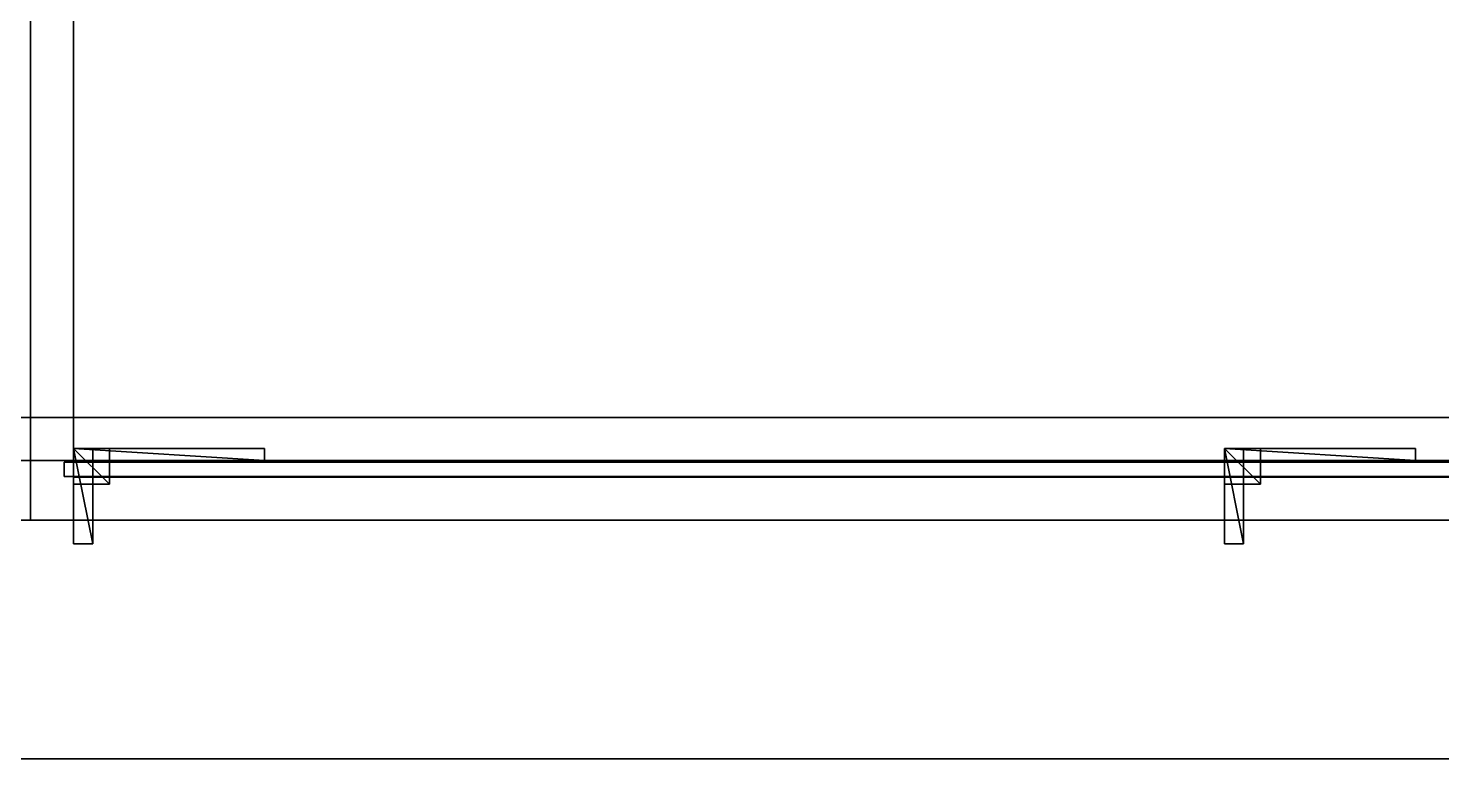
# Model space of a CAD drawing. Extents: x 0 to 10401, y -4898 to 0.
# Drawn here: x 6051 to 6643, y -4898 to -4592 of the extents above; entities that cross this region are included whole.
import ezdxf

# ---------------------------------------------------------------- set-up
doc = ezdxf.new("R2010")
doc.units = 0
for name, color, linetype in [('LAYER0', 7, 'CONTINUOUS'), ('LAYER17', 2, 'CONTINUOUS'), ('LAYER18', 7, 'CONTINUOUS'), ('LAYER19', 253, 'CONTINUOUS'), ('LAYER20', 253, 'CONTINUOUS'), ('LAYER21', 253, 'CONTINUOUS'), ('LAYER22', 253, 'CONTINUOUS'), ('LAYER23', 253, 'CONTINUOUS'), ('LAYER24', 253, 'CONTINUOUS'), ('LAYER25', 2, 'CONTINUOUS'), ('LAYER26', 7, 'CONTINUOUS'), ('LAYER27', 253, 'CONTINUOUS'), ('LAYER28', 253, 'CONTINUOUS'), ('LAYER29', 253, 'CONTINUOUS'), ('LAYER30', 253, 'CONTINUOUS'), ('LAYER31', 253, 'CONTINUOUS'), ('LAYER32', 253, 'CONTINUOUS'), ('LAYER33', 7, 'CONTINUOUS'), ('LAYER42', 7, 'CONTINUOUS'), ('LAYER43', 7, 'CONTINUOUS'), ('LAYER44', 7, 'CONTINUOUS'), ('LAYER6', 7, 'CONTINUOUS'), ('LAYER8', 7, 'CONTINUOUS'), ('LAYER82', 9, 'CONTINUOUS'), ('LAYER83', 45, 'CONTINUOUS'), ('LAYER84', 45, 'CONTINUOUS')]:
    doc.layers.add(name, color=color, linetype=linetype)

msp = doc.modelspace()

# ---------------------------------------------------------------- linework, layer by layer
at = {"layer": 'LAYER0', "invisible_edges": 1}
for points in [[(10401, 0, 67), (0, -4898, 67), (0, 0, 67), (10401, 0, 67)], [(10401, -4898, 72), (0, 0, 72), (0, -4898, 72), (10401, -4898, 72)], [(0, 0, 72), (10401, -4898, 72), (10401, 0, 72), (0, 0, 72)], [(0, -4898, 67), (10401, 0, 67), (10401, -4898, 67), (0, -4898, 67)], [(10401, -4898, 72), (0, -4898, 67), (10401, -4898, 67), (10401, -4898, 72)], [(0, -4898, 67), (10401, -4898, 72), (0, -4898, 72), (0, -4898, 67)]]:
    msp.add_3dface(points, dxfattribs=at)
at = {"layer": 'LAYER17'}
for points in [[(6070, -4768, 542.5), (6150, -4773, 542.5), (6150, -4768, 542.5), (6070, -4768, 542.5)], [(6070, -4773, 542.5), (6150, -4773, 542.5), (6070, -4768, 542.5), (6070, -4773, 542.5)], [(6070, -4768, 519.5), (6070, -4773, 542.5), (6070, -4768, 542.5), (6070, -4768, 519.5)], [(6070, -4773, 519.5), (6070, -4773, 542.5), (6070, -4768, 519.5), (6070, -4773, 519.5)], [(6150, -4768, 519.5), (6070, -4768, 542.5), (6150, -4768, 542.5), (6150, -4768, 519.5)], [(6070, -4768, 519.5), (6070, -4768, 542.5), (6150, -4768, 519.5), (6070, -4768, 519.5)], [(6150, -4773, 519.5), (6070, -4768, 519.5), (6150, -4768, 519.5), (6150, -4773, 519.5)], [(6070, -4773, 519.5), (6070, -4768, 519.5), (6150, -4773, 519.5), (6070, -4773, 519.5)], [(6150, -4768, 542.5), (6150, -4773, 519.5), (6150, -4768, 519.5), (6150, -4768, 542.5)], [(6150, -4773, 542.5), (6150, -4773, 519.5), (6150, -4768, 542.5), (6150, -4773, 542.5)], [(6150, -4773, 542.5), (6070, -4773, 519.5), (6150, -4773, 519.5), (6150, -4773, 542.5)], [(6070, -4773, 542.5), (6070, -4773, 519.5), (6150, -4773, 542.5), (6070, -4773, 542.5)]]:
    msp.add_3dface(points, dxfattribs=at)
at = {"layer": 'LAYER18', "invisible_edges": 1}
for points in [[(6070, -4768, 542.5), (6150, -4768, 519.5), (6070, -4768, 519.5), (6070, -4768, 542.5)], [(6150, -4768, 519.5), (6070, -4768, 542.5), (6150, -4768, 542.5), (6150, -4768, 519.5)], [(6070, -4768, 542.5), (6150, -4773, 542.5), (6150, -4768, 542.5), (6070, -4768, 542.5)], [(6150, -4773, 542.5), (6070, -4768, 542.5), (6070, -4773, 542.5), (6150, -4773, 542.5)], [(6070, -4773, 519.5), (6150, -4768, 519.5), (6150, -4773, 519.5), (6070, -4773, 519.5)], [(6150, -4768, 519.5), (6070, -4773, 519.5), (6070, -4768, 519.5), (6150, -4768, 519.5)], [(6070, -4773, 519.5), (6070, -4768, 542.5), (6070, -4768, 519.5), (6070, -4773, 519.5)], [(6070, -4768, 542.5), (6070, -4773, 519.5), (6070, -4773, 542.5), (6070, -4768, 542.5)], [(6150, -4773, 542.5), (6150, -4768, 519.5), (6150, -4768, 542.5), (6150, -4773, 542.5)], [(6150, -4768, 519.5), (6150, -4773, 542.5), (6150, -4773, 519.5), (6150, -4768, 519.5)], [(6150, -4773, 542.5), (6070, -4773, 519.5), (6150, -4773, 519.5), (6150, -4773, 542.5)], [(6070, -4773, 519.5), (6150, -4773, 542.5), (6070, -4773, 542.5), (6070, -4773, 519.5)]]:
    msp.add_3dface(points, dxfattribs=at)
at = {"layer": 'LAYER19'}
for points in [[(6070, -4768, 542.5), (6085, -4783, 542.5), (6085, -4768, 542.5), (6070, -4768, 542.5)], [(6070, -4783, 542.5), (6085, -4783, 542.5), (6070, -4768, 542.5), (6070, -4783, 542.5)], [(6070, -4768, 527.5), (6070, -4783, 542.5), (6070, -4768, 542.5), (6070, -4768, 527.5)], [(6070, -4783, 527.5), (6070, -4783, 542.5), (6070, -4768, 527.5), (6070, -4783, 527.5)], [(6085, -4768, 527.5), (6070, -4768, 542.5), (6085, -4768, 542.5), (6085, -4768, 527.5)], [(6070, -4768, 527.5), (6070, -4768, 542.5), (6085, -4768, 527.5), (6070, -4768, 527.5)], [(6085, -4783, 527.5), (6070, -4768, 527.5), (6085, -4768, 527.5), (6085, -4783, 527.5)], [(6070, -4783, 527.5), (6070, -4768, 527.5), (6085, -4783, 527.5), (6070, -4783, 527.5)], [(6085, -4768, 542.5), (6085, -4783, 527.5), (6085, -4768, 527.5), (6085, -4768, 542.5)], [(6085, -4783, 542.5), (6085, -4783, 527.5), (6085, -4768, 542.5), (6085, -4783, 542.5)], [(6085, -4783, 542.5), (6070, -4783, 527.5), (6085, -4783, 527.5), (6085, -4783, 542.5)], [(6070, -4783, 542.5), (6070, -4783, 527.5), (6085, -4783, 542.5), (6070, -4783, 542.5)]]:
    msp.add_3dface(points, dxfattribs=at)
at = {"layer": 'LAYER20'}
for points in [[(6070, -4768, 542.5), (6085, -4783, 542.5), (6085, -4768, 542.5), (6070, -4768, 542.5)], [(6070, -4783, 542.5), (6085, -4783, 542.5), (6070, -4768, 542.5), (6070, -4783, 542.5)], [(6070, -4768, 527.5), (6070, -4783, 542.5), (6070, -4768, 542.5), (6070, -4768, 527.5)], [(6070, -4783, 527.5), (6070, -4783, 542.5), (6070, -4768, 527.5), (6070, -4783, 527.5)], [(6085, -4768, 527.5), (6070, -4768, 542.5), (6085, -4768, 542.5), (6085, -4768, 527.5)], [(6070, -4768, 527.5), (6070, -4768, 542.5), (6085, -4768, 527.5), (6070, -4768, 527.5)], [(6085, -4783, 527.5), (6070, -4768, 527.5), (6085, -4768, 527.5), (6085, -4783, 527.5)], [(6070, -4783, 527.5), (6070, -4768, 527.5), (6085, -4783, 527.5), (6070, -4783, 527.5)], [(6085, -4768, 542.5), (6085, -4783, 527.5), (6085, -4768, 527.5), (6085, -4768, 542.5)], [(6085, -4783, 542.5), (6085, -4783, 527.5), (6085, -4768, 542.5), (6085, -4783, 542.5)], [(6085, -4783, 542.5), (6070, -4783, 527.5), (6085, -4783, 527.5), (6085, -4783, 542.5)], [(6070, -4783, 542.5), (6070, -4783, 527.5), (6085, -4783, 542.5), (6070, -4783, 542.5)]]:
    msp.add_3dface(points, dxfattribs=at)
at = {"layer": 'LAYER21'}
for points in [[(6070, -4768, 542.5), (6085, -4783, 542.5), (6085, -4768, 542.5), (6070, -4768, 542.5)], [(6070, -4783, 542.5), (6085, -4783, 542.5), (6070, -4768, 542.5), (6070, -4783, 542.5)], [(6070, -4768, 527.5), (6070, -4783, 542.5), (6070, -4768, 542.5), (6070, -4768, 527.5)], [(6070, -4783, 527.5), (6070, -4783, 542.5), (6070, -4768, 527.5), (6070, -4783, 527.5)], [(6085, -4768, 527.5), (6070, -4768, 542.5), (6085, -4768, 542.5), (6085, -4768, 527.5)], [(6070, -4768, 527.5), (6070, -4768, 542.5), (6085, -4768, 527.5), (6070, -4768, 527.5)], [(6085, -4783, 527.5), (6070, -4768, 527.5), (6085, -4768, 527.5), (6085, -4783, 527.5)], [(6070, -4783, 527.5), (6070, -4768, 527.5), (6085, -4783, 527.5), (6070, -4783, 527.5)], [(6085, -4768, 542.5), (6085, -4783, 527.5), (6085, -4768, 527.5), (6085, -4768, 542.5)], [(6085, -4783, 542.5), (6085, -4783, 527.5), (6085, -4768, 542.5), (6085, -4783, 542.5)], [(6085, -4783, 542.5), (6070, -4783, 527.5), (6085, -4783, 527.5), (6085, -4783, 542.5)], [(6070, -4783, 542.5), (6070, -4783, 527.5), (6085, -4783, 542.5), (6070, -4783, 542.5)]]:
    msp.add_3dface(points, dxfattribs=at)
at = {"layer": 'LAYER22'}
for points in [[(6070, -4768, 542.5), (6085, -4783, 542.5), (6085, -4768, 542.5), (6070, -4768, 542.5)], [(6070, -4783, 542.5), (6085, -4783, 542.5), (6070, -4768, 542.5), (6070, -4783, 542.5)], [(6070, -4768, 527.5), (6070, -4783, 542.5), (6070, -4768, 542.5), (6070, -4768, 527.5)], [(6070, -4783, 527.5), (6070, -4783, 542.5), (6070, -4768, 527.5), (6070, -4783, 527.5)], [(6085, -4768, 527.5), (6070, -4768, 542.5), (6085, -4768, 542.5), (6085, -4768, 527.5)], [(6070, -4768, 527.5), (6070, -4768, 542.5), (6085, -4768, 527.5), (6070, -4768, 527.5)], [(6085, -4783, 527.5), (6070, -4768, 527.5), (6085, -4768, 527.5), (6085, -4783, 527.5)], [(6070, -4783, 527.5), (6070, -4768, 527.5), (6085, -4783, 527.5), (6070, -4783, 527.5)], [(6085, -4768, 542.5), (6085, -4783, 527.5), (6085, -4768, 527.5), (6085, -4768, 542.5)], [(6085, -4783, 542.5), (6085, -4783, 527.5), (6085, -4768, 542.5), (6085, -4783, 542.5)], [(6085, -4783, 542.5), (6070, -4783, 527.5), (6085, -4783, 527.5), (6085, -4783, 542.5)], [(6070, -4783, 542.5), (6070, -4783, 527.5), (6085, -4783, 542.5), (6070, -4783, 542.5)]]:
    msp.add_3dface(points, dxfattribs=at)
at = {"layer": 'LAYER23'}
for points in [[(6070, -4768, 542.5), (6078, -4808, 542.5), (6078, -4768, 542.5), (6070, -4768, 542.5)], [(6070, -4808, 542.5), (6078, -4808, 542.5), (6070, -4768, 542.5), (6070, -4808, 542.5)], [(6070, -4768, 534.5), (6070, -4808, 542.5), (6070, -4768, 542.5), (6070, -4768, 534.5)], [(6070, -4808, 534.5), (6070, -4808, 542.5), (6070, -4768, 534.5), (6070, -4808, 534.5)], [(6078, -4768, 534.5), (6070, -4768, 542.5), (6078, -4768, 542.5), (6078, -4768, 534.5)], [(6070, -4768, 534.5), (6070, -4768, 542.5), (6078, -4768, 534.5), (6070, -4768, 534.5)], [(6078, -4808, 534.5), (6070, -4768, 534.5), (6078, -4768, 534.5), (6078, -4808, 534.5)], [(6070, -4808, 534.5), (6070, -4768, 534.5), (6078, -4808, 534.5), (6070, -4808, 534.5)], [(6078, -4768, 542.5), (6078, -4808, 534.5), (6078, -4768, 534.5), (6078, -4768, 542.5)], [(6078, -4808, 542.5), (6078, -4808, 534.5), (6078, -4768, 542.5), (6078, -4808, 542.5)], [(6078, -4808, 542.5), (6070, -4808, 534.5), (6078, -4808, 534.5), (6078, -4808, 542.5)], [(6070, -4808, 542.5), (6070, -4808, 534.5), (6078, -4808, 542.5), (6070, -4808, 542.5)]]:
    msp.add_3dface(points, dxfattribs=at)
at = {"layer": 'LAYER24'}
for points in [[(6070, -4768, 542.5), (6150, -4773, 542.5), (6150, -4768, 542.5), (6070, -4768, 542.5)], [(6070, -4773, 542.5), (6150, -4773, 542.5), (6070, -4768, 542.5), (6070, -4773, 542.5)], [(6070, -4768, 526.5), (6070, -4773, 542.5), (6070, -4768, 542.5), (6070, -4768, 526.5)], [(6070, -4773, 526.5), (6070, -4773, 542.5), (6070, -4768, 526.5), (6070, -4773, 526.5)], [(6150, -4768, 526.5), (6070, -4768, 542.5), (6150, -4768, 542.5), (6150, -4768, 526.5)], [(6070, -4768, 526.5), (6070, -4768, 542.5), (6150, -4768, 526.5), (6070, -4768, 526.5)], [(6150, -4773, 526.5), (6070, -4768, 526.5), (6150, -4768, 526.5), (6150, -4773, 526.5)], [(6070, -4773, 526.5), (6070, -4768, 526.5), (6150, -4773, 526.5), (6070, -4773, 526.5)], [(6150, -4768, 542.5), (6150, -4773, 526.5), (6150, -4768, 526.5), (6150, -4768, 542.5)], [(6150, -4773, 542.5), (6150, -4773, 526.5), (6150, -4768, 542.5), (6150, -4773, 542.5)], [(6150, -4773, 542.5), (6070, -4773, 526.5), (6150, -4773, 526.5), (6150, -4773, 542.5)], [(6070, -4773, 542.5), (6070, -4773, 526.5), (6150, -4773, 542.5), (6070, -4773, 542.5)]]:
    msp.add_3dface(points, dxfattribs=at)
at = {"layer": 'LAYER25'}
for points in [[(6552, -4768, 542.5), (6632, -4773, 542.5), (6632, -4768, 542.5), (6552, -4768, 542.5)], [(6552, -4773, 542.5), (6632, -4773, 542.5), (6552, -4768, 542.5), (6552, -4773, 542.5)], [(6552, -4768, 519.5), (6552, -4773, 542.5), (6552, -4768, 542.5), (6552, -4768, 519.5)], [(6552, -4773, 519.5), (6552, -4773, 542.5), (6552, -4768, 519.5), (6552, -4773, 519.5)], [(6632, -4768, 519.5), (6552, -4768, 542.5), (6632, -4768, 542.5), (6632, -4768, 519.5)], [(6552, -4768, 519.5), (6552, -4768, 542.5), (6632, -4768, 519.5), (6552, -4768, 519.5)], [(6632, -4773, 519.5), (6552, -4768, 519.5), (6632, -4768, 519.5), (6632, -4773, 519.5)], [(6552, -4773, 519.5), (6552, -4768, 519.5), (6632, -4773, 519.5), (6552, -4773, 519.5)], [(6632, -4768, 542.5), (6632, -4773, 519.5), (6632, -4768, 519.5), (6632, -4768, 542.5)], [(6632, -4773, 542.5), (6632, -4773, 519.5), (6632, -4768, 542.5), (6632, -4773, 542.5)], [(6632, -4773, 542.5), (6552, -4773, 519.5), (6632, -4773, 519.5), (6632, -4773, 542.5)], [(6552, -4773, 542.5), (6552, -4773, 519.5), (6632, -4773, 542.5), (6552, -4773, 542.5)]]:
    msp.add_3dface(points, dxfattribs=at)
at = {"layer": 'LAYER26', "invisible_edges": 1}
for points in [[(6552, -4768, 542.5), (6632, -4768, 519.5), (6552, -4768, 519.5), (6552, -4768, 542.5)], [(6632, -4768, 519.5), (6552, -4768, 542.5), (6632, -4768, 542.5), (6632, -4768, 519.5)], [(6552, -4768, 542.5), (6632, -4773, 542.5), (6632, -4768, 542.5), (6552, -4768, 542.5)], [(6632, -4773, 542.5), (6552, -4768, 542.5), (6552, -4773, 542.5), (6632, -4773, 542.5)], [(6552, -4773, 519.5), (6632, -4768, 519.5), (6632, -4773, 519.5), (6552, -4773, 519.5)], [(6632, -4768, 519.5), (6552, -4773, 519.5), (6552, -4768, 519.5), (6632, -4768, 519.5)], [(6552, -4773, 519.5), (6552, -4768, 542.5), (6552, -4768, 519.5), (6552, -4773, 519.5)], [(6552, -4768, 542.5), (6552, -4773, 519.5), (6552, -4773, 542.5), (6552, -4768, 542.5)], [(6632, -4773, 542.5), (6632, -4768, 519.5), (6632, -4768, 542.5), (6632, -4773, 542.5)], [(6632, -4768, 519.5), (6632, -4773, 542.5), (6632, -4773, 519.5), (6632, -4768, 519.5)], [(6632, -4773, 542.5), (6552, -4773, 519.5), (6632, -4773, 519.5), (6632, -4773, 542.5)], [(6552, -4773, 519.5), (6632, -4773, 542.5), (6552, -4773, 542.5), (6552, -4773, 519.5)]]:
    msp.add_3dface(points, dxfattribs=at)
at = {"layer": 'LAYER27'}
for points in [[(6552, -4768, 542.5), (6567, -4783, 542.5), (6567, -4768, 542.5), (6552, -4768, 542.5)], [(6552, -4783, 542.5), (6567, -4783, 542.5), (6552, -4768, 542.5), (6552, -4783, 542.5)], [(6552, -4768, 527.5), (6552, -4783, 542.5), (6552, -4768, 542.5), (6552, -4768, 527.5)], [(6552, -4783, 527.5), (6552, -4783, 542.5), (6552, -4768, 527.5), (6552, -4783, 527.5)], [(6567, -4768, 527.5), (6552, -4768, 542.5), (6567, -4768, 542.5), (6567, -4768, 527.5)], [(6552, -4768, 527.5), (6552, -4768, 542.5), (6567, -4768, 527.5), (6552, -4768, 527.5)], [(6567, -4783, 527.5), (6552, -4768, 527.5), (6567, -4768, 527.5), (6567, -4783, 527.5)], [(6552, -4783, 527.5), (6552, -4768, 527.5), (6567, -4783, 527.5), (6552, -4783, 527.5)], [(6567, -4768, 542.5), (6567, -4783, 527.5), (6567, -4768, 527.5), (6567, -4768, 542.5)], [(6567, -4783, 542.5), (6567, -4783, 527.5), (6567, -4768, 542.5), (6567, -4783, 542.5)], [(6567, -4783, 542.5), (6552, -4783, 527.5), (6567, -4783, 527.5), (6567, -4783, 542.5)], [(6552, -4783, 542.5), (6552, -4783, 527.5), (6567, -4783, 542.5), (6552, -4783, 542.5)]]:
    msp.add_3dface(points, dxfattribs=at)
at = {"layer": 'LAYER28'}
for points in [[(6552, -4768, 542.5), (6567, -4783, 542.5), (6567, -4768, 542.5), (6552, -4768, 542.5)], [(6552, -4783, 542.5), (6567, -4783, 542.5), (6552, -4768, 542.5), (6552, -4783, 542.5)], [(6552, -4768, 527.5), (6552, -4783, 542.5), (6552, -4768, 542.5), (6552, -4768, 527.5)], [(6552, -4783, 527.5), (6552, -4783, 542.5), (6552, -4768, 527.5), (6552, -4783, 527.5)], [(6567, -4768, 527.5), (6552, -4768, 542.5), (6567, -4768, 542.5), (6567, -4768, 527.5)], [(6552, -4768, 527.5), (6552, -4768, 542.5), (6567, -4768, 527.5), (6552, -4768, 527.5)], [(6567, -4783, 527.5), (6552, -4768, 527.5), (6567, -4768, 527.5), (6567, -4783, 527.5)], [(6552, -4783, 527.5), (6552, -4768, 527.5), (6567, -4783, 527.5), (6552, -4783, 527.5)], [(6567, -4768, 542.5), (6567, -4783, 527.5), (6567, -4768, 527.5), (6567, -4768, 542.5)], [(6567, -4783, 542.5), (6567, -4783, 527.5), (6567, -4768, 542.5), (6567, -4783, 542.5)], [(6567, -4783, 542.5), (6552, -4783, 527.5), (6567, -4783, 527.5), (6567, -4783, 542.5)], [(6552, -4783, 542.5), (6552, -4783, 527.5), (6567, -4783, 542.5), (6552, -4783, 542.5)]]:
    msp.add_3dface(points, dxfattribs=at)
at = {"layer": 'LAYER29'}
for points in [[(6552, -4768, 542.5), (6567, -4783, 542.5), (6567, -4768, 542.5), (6552, -4768, 542.5)], [(6552, -4783, 542.5), (6567, -4783, 542.5), (6552, -4768, 542.5), (6552, -4783, 542.5)], [(6552, -4768, 527.5), (6552, -4783, 542.5), (6552, -4768, 542.5), (6552, -4768, 527.5)], [(6552, -4783, 527.5), (6552, -4783, 542.5), (6552, -4768, 527.5), (6552, -4783, 527.5)], [(6567, -4768, 527.5), (6552, -4768, 542.5), (6567, -4768, 542.5), (6567, -4768, 527.5)], [(6552, -4768, 527.5), (6552, -4768, 542.5), (6567, -4768, 527.5), (6552, -4768, 527.5)], [(6567, -4783, 527.5), (6552, -4768, 527.5), (6567, -4768, 527.5), (6567, -4783, 527.5)], [(6552, -4783, 527.5), (6552, -4768, 527.5), (6567, -4783, 527.5), (6552, -4783, 527.5)], [(6567, -4768, 542.5), (6567, -4783, 527.5), (6567, -4768, 527.5), (6567, -4768, 542.5)], [(6567, -4783, 542.5), (6567, -4783, 527.5), (6567, -4768, 542.5), (6567, -4783, 542.5)], [(6567, -4783, 542.5), (6552, -4783, 527.5), (6567, -4783, 527.5), (6567, -4783, 542.5)], [(6552, -4783, 542.5), (6552, -4783, 527.5), (6567, -4783, 542.5), (6552, -4783, 542.5)]]:
    msp.add_3dface(points, dxfattribs=at)
at = {"layer": 'LAYER30'}
for points in [[(6552, -4768, 542.5), (6567, -4783, 542.5), (6567, -4768, 542.5), (6552, -4768, 542.5)], [(6552, -4783, 542.5), (6567, -4783, 542.5), (6552, -4768, 542.5), (6552, -4783, 542.5)], [(6552, -4768, 527.5), (6552, -4783, 542.5), (6552, -4768, 542.5), (6552, -4768, 527.5)], [(6552, -4783, 527.5), (6552, -4783, 542.5), (6552, -4768, 527.5), (6552, -4783, 527.5)], [(6567, -4768, 527.5), (6552, -4768, 542.5), (6567, -4768, 542.5), (6567, -4768, 527.5)], [(6552, -4768, 527.5), (6552, -4768, 542.5), (6567, -4768, 527.5), (6552, -4768, 527.5)], [(6567, -4783, 527.5), (6552, -4768, 527.5), (6567, -4768, 527.5), (6567, -4783, 527.5)], [(6552, -4783, 527.5), (6552, -4768, 527.5), (6567, -4783, 527.5), (6552, -4783, 527.5)], [(6567, -4768, 542.5), (6567, -4783, 527.5), (6567, -4768, 527.5), (6567, -4768, 542.5)], [(6567, -4783, 542.5), (6567, -4783, 527.5), (6567, -4768, 542.5), (6567, -4783, 542.5)], [(6567, -4783, 542.5), (6552, -4783, 527.5), (6567, -4783, 527.5), (6567, -4783, 542.5)], [(6552, -4783, 542.5), (6552, -4783, 527.5), (6567, -4783, 542.5), (6552, -4783, 542.5)]]:
    msp.add_3dface(points, dxfattribs=at)
at = {"layer": 'LAYER31'}
for points in [[(6552, -4768, 542.5), (6560, -4808, 542.5), (6560, -4768, 542.5), (6552, -4768, 542.5)], [(6552, -4808, 542.5), (6560, -4808, 542.5), (6552, -4768, 542.5), (6552, -4808, 542.5)], [(6552, -4768, 534.5), (6552, -4808, 542.5), (6552, -4768, 542.5), (6552, -4768, 534.5)], [(6552, -4808, 534.5), (6552, -4808, 542.5), (6552, -4768, 534.5), (6552, -4808, 534.5)], [(6560, -4768, 534.5), (6552, -4768, 542.5), (6560, -4768, 542.5), (6560, -4768, 534.5)], [(6552, -4768, 534.5), (6552, -4768, 542.5), (6560, -4768, 534.5), (6552, -4768, 534.5)], [(6560, -4808, 534.5), (6552, -4768, 534.5), (6560, -4768, 534.5), (6560, -4808, 534.5)], [(6552, -4808, 534.5), (6552, -4768, 534.5), (6560, -4808, 534.5), (6552, -4808, 534.5)], [(6560, -4768, 542.5), (6560, -4808, 534.5), (6560, -4768, 534.5), (6560, -4768, 542.5)], [(6560, -4808, 542.5), (6560, -4808, 534.5), (6560, -4768, 542.5), (6560, -4808, 542.5)], [(6560, -4808, 542.5), (6552, -4808, 534.5), (6560, -4808, 534.5), (6560, -4808, 542.5)], [(6552, -4808, 542.5), (6552, -4808, 534.5), (6560, -4808, 542.5), (6552, -4808, 542.5)]]:
    msp.add_3dface(points, dxfattribs=at)
at = {"layer": 'LAYER32'}
for points in [[(6552, -4768, 542.5), (6632, -4773, 542.5), (6632, -4768, 542.5), (6552, -4768, 542.5)], [(6552, -4773, 542.5), (6632, -4773, 542.5), (6552, -4768, 542.5), (6552, -4773, 542.5)], [(6552, -4768, 526.5), (6552, -4773, 542.5), (6552, -4768, 542.5), (6552, -4768, 526.5)], [(6552, -4773, 526.5), (6552, -4773, 542.5), (6552, -4768, 526.5), (6552, -4773, 526.5)], [(6632, -4768, 526.5), (6552, -4768, 542.5), (6632, -4768, 542.5), (6632, -4768, 526.5)], [(6552, -4768, 526.5), (6552, -4768, 542.5), (6632, -4768, 526.5), (6552, -4768, 526.5)], [(6632, -4773, 526.5), (6552, -4768, 526.5), (6632, -4768, 526.5), (6632, -4773, 526.5)], [(6552, -4773, 526.5), (6552, -4768, 526.5), (6632, -4773, 526.5), (6552, -4773, 526.5)], [(6632, -4768, 542.5), (6632, -4773, 526.5), (6632, -4768, 526.5), (6632, -4768, 542.5)], [(6632, -4773, 542.5), (6632, -4773, 526.5), (6632, -4768, 542.5), (6632, -4773, 542.5)], [(6632, -4773, 542.5), (6552, -4773, 526.5), (6632, -4773, 526.5), (6632, -4773, 542.5)], [(6552, -4773, 542.5), (6552, -4773, 526.5), (6632, -4773, 542.5), (6552, -4773, 542.5)]]:
    msp.add_3dface(points, dxfattribs=at)
at = {"layer": 'LAYER33', "invisible_edges": 1}
for points in [[(6070, -4798, 273), (7034, -4448, 273), (7034, -4798, 273), (6070, -4798, 273)], [(7034, -4448, 273), (6070, -4798, 273), (6070, -4448, 273), (7034, -4448, 273)], [(6070, -4798, 273), (6070, -4448, 291), (6070, -4448, 273), (6070, -4798, 273)], [(6070, -4448, 291), (6070, -4798, 273), (6070, -4798, 291), (6070, -4448, 291)], [(6070, -4448, 291), (7034, -4798, 291), (7034, -4448, 291), (6070, -4448, 291)], [(7034, -4798, 291), (6070, -4448, 291), (6070, -4798, 291), (7034, -4798, 291)], [(7034, -4798, 291), (6070, -4798, 273), (7034, -4798, 273), (7034, -4798, 291)], [(6070, -4798, 273), (7034, -4798, 291), (6070, -4798, 291), (6070, -4798, 273)]]:
    msp.add_3dface(points, dxfattribs=at)
at = {"layer": 'LAYER42', "invisible_edges": 1}
for points in [[(6066, -4773.7, 287), (7038, -4773.7, 571.5), (7038, -4773.7, 287), (6066, -4773.7, 287)], [(7038, -4773.7, 571.5), (6066, -4773.7, 287), (6066, -4773.7, 571.5), (7038, -4773.7, 571.5)], [(6066, -4779.7, 571.5), (7038, -4773.7, 571.5), (6066, -4773.7, 571.5), (6066, -4779.7, 571.5)], [(7038, -4773.7, 571.5), (6066, -4779.7, 571.5), (7038, -4779.7, 571.5), (7038, -4773.7, 571.5)], [(6066, -4773.7, 287), (6066, -4779.7, 571.5), (6066, -4773.7, 571.5), (6066, -4773.7, 287)], [(6066, -4779.7, 571.5), (6066, -4773.7, 287), (6066, -4779.7, 287), (6066, -4779.7, 571.5)], [(7038, -4779.7, 287), (6066, -4773.7, 287), (7038, -4773.7, 287), (7038, -4779.7, 287)], [(6066, -4773.7, 287), (7038, -4779.7, 287), (6066, -4779.7, 287), (6066, -4773.7, 287)], [(6066, -4779.7, 571.5), (7038, -4779.7, 287), (7038, -4779.7, 571.5), (6066, -4779.7, 571.5)], [(7038, -4779.7, 287), (6066, -4779.7, 571.5), (6066, -4779.7, 287), (7038, -4779.7, 287)]]:
    msp.add_3dface(points, dxfattribs=at)
at = {"layer": 'LAYER43', "invisible_edges": 1}
for points in [[(6070, -4780, 452), (7034, -4798, 452), (6070, -4798, 452), (6070, -4780, 452)], [(7034, -4798, 452), (6070, -4780, 452), (7034, -4780, 452), (7034, -4798, 452)], [(6070, -4798, 572), (6070, -4780, 452), (6070, -4798, 452), (6070, -4798, 572)], [(6070, -4780, 452), (6070, -4798, 572), (6070, -4780, 572), (6070, -4780, 452)], [(7034, -4780, 572), (6070, -4798, 572), (7034, -4798, 572), (7034, -4780, 572)], [(6070, -4798, 572), (7034, -4780, 572), (6070, -4780, 572), (6070, -4798, 572)], [(6070, -4780, 452), (7034, -4780, 572), (7034, -4780, 452), (6070, -4780, 452)], [(7034, -4780, 572), (6070, -4780, 452), (6070, -4780, 572), (7034, -4780, 572)], [(6070, -4798, 572), (7034, -4798, 452), (7034, -4798, 572), (6070, -4798, 572)], [(7034, -4798, 452), (6070, -4798, 572), (6070, -4798, 452), (7034, -4798, 452)]]:
    msp.add_3dface(points, dxfattribs=at)
at = {"layer": 'LAYER44', "invisible_edges": 1}
for points in [[(6052, -4798, 272), (6034, -4448, 272), (6052, -4448, 272), (6052, -4798, 272)], [(6034, -4448, 272), (6052, -4798, 272), (6034, -4798, 272), (6034, -4448, 272)], [(6034, -4798, 572), (6052, -4448, 572), (6034, -4448, 572), (6034, -4798, 572)], [(6052, -4448, 572), (6034, -4798, 572), (6052, -4798, 572), (6052, -4448, 572)], [(6052, -4448, 572), (6052, -4798, 272), (6052, -4448, 272), (6052, -4448, 572)], [(6052, -4798, 272), (6052, -4448, 572), (6052, -4798, 572), (6052, -4798, 272)], [(6052, -4798, 272), (6034, -4798, 572), (6034, -4798, 272), (6052, -4798, 272)], [(6034, -4798, 572), (6052, -4798, 272), (6052, -4798, 572), (6034, -4798, 572)]]:
    msp.add_3dface(points, dxfattribs=at)
at = {"layer": 'LAYER6', "invisible_edges": 1}
for points in [[(100, -4798, 72), (10401, -4898, 72), (0, -4898, 72), (100, -4798, 72)], [(10401, -4898, 72), (100, -4798, 72), (10301, -4798, 72), (10401, -4898, 72)], [(100, -4798, 2659), (10301, -4798, 72), (100, -4798, 72), (100, -4798, 2659)], [(10301, -4798, 72), (100, -4798, 2659), (10301, -4798, 2659), (10301, -4798, 72)], [(10401, -4898, 2659), (0, -4898, 72), (10401, -4898, 72), (10401, -4898, 2659)], [(0, -4898, 72), (10401, -4898, 2659), (0, -4898, 2659), (0, -4898, 72)]]:
    msp.add_3dface(points, dxfattribs=at)
at = {"layer": 'LAYER8', "invisible_edges": 1}
for points in [[(6070, -4798, 272), (6052, -4448, 272), (6070, -4448, 272), (6070, -4798, 272)], [(6052, -4448, 272), (6070, -4798, 272), (6052, -4798, 272), (6052, -4448, 272)], [(6052, -4798, 572), (6070, -4448, 572), (6052, -4448, 572), (6052, -4798, 572)], [(6070, -4448, 572), (6052, -4798, 572), (6070, -4798, 572), (6070, -4448, 572)], [(6052, -4448, 272), (6052, -4798, 572), (6052, -4448, 572), (6052, -4448, 272)], [(6052, -4798, 572), (6052, -4448, 272), (6052, -4798, 272), (6052, -4798, 572)], [(6070, -4798, 272), (6070, -4448, 572), (6070, -4798, 572), (6070, -4798, 272)], [(6070, -4448, 572), (6070, -4798, 272), (6070, -4448, 272), (6070, -4448, 572)], [(6052, -4798, 572), (6070, -4798, 272), (6070, -4798, 572), (6052, -4798, 572)], [(6070, -4798, 272), (6052, -4798, 572), (6052, -4798, 272), (6070, -4798, 272)]]:
    msp.add_3dface(points, dxfattribs=at)
at = {"layer": 'LAYER82', "invisible_edges": 1}
for points in [[(5050, -4798, 572), (7052, -4448, 572), (7052, -4798, 572), (5050, -4798, 572)], [(7052, -4448, 572), (5050, -4798, 572), (5050, -4448, 572), (7052, -4448, 572)], [(5050, -4448, 590), (7052, -4798, 590), (7052, -4448, 590), (5050, -4448, 590)], [(7052, -4798, 590), (5050, -4448, 590), (5050, -4798, 590), (7052, -4798, 590)], [(7052, -4798, 590), (5050, -4798, 572), (7052, -4798, 572), (7052, -4798, 590)], [(5050, -4798, 572), (7052, -4798, 590), (5050, -4798, 590), (5050, -4798, 572)]]:
    msp.add_3dface(points, dxfattribs=at)
at = {"layer": 'LAYER83', "invisible_edges": 1}
for points in [[(7054, -4755, 590), (5404, -4773, 590), (5404, -4755, 590), (7054, -4755, 590)], [(5404, -4773, 590), (7054, -4755, 590), (7054, -4773, 590), (5404, -4773, 590)], [(7054, -4773, 2700), (5404, -4755, 2700), (5404, -4773, 2700), (7054, -4773, 2700)], [(5404, -4755, 2700), (7054, -4773, 2700), (7054, -4755, 2700), (5404, -4755, 2700)], [(5404, -4755, 2700), (7054, -4755, 590), (5404, -4755, 590), (5404, -4755, 2700)], [(7054, -4755, 590), (5404, -4755, 2700), (7054, -4755, 2700), (7054, -4755, 590)], [(7054, -4773, 2700), (5404, -4773, 590), (7054, -4773, 590), (7054, -4773, 2700)], [(5404, -4773, 590), (7054, -4773, 2700), (5404, -4773, 2700), (5404, -4773, 590)]]:
    msp.add_3dface(points, dxfattribs=at)
at = {"layer": 'LAYER84', "invisible_edges": 1}
for points in [[(7054, -4755, 72), (5404, -4773, 72), (5404, -4755, 72), (7054, -4755, 72)], [(5404, -4773, 72), (7054, -4755, 72), (7054, -4773, 72), (5404, -4773, 72)], [(7054, -4773, 272), (5404, -4755, 272), (5404, -4773, 272), (7054, -4773, 272)], [(5404, -4755, 272), (7054, -4773, 272), (7054, -4755, 272), (5404, -4755, 272)], [(5404, -4755, 272), (7054, -4755, 72), (5404, -4755, 72), (5404, -4755, 272)], [(7054, -4755, 72), (5404, -4755, 272), (7054, -4755, 272), (7054, -4755, 72)], [(7054, -4773, 272), (5404, -4773, 72), (7054, -4773, 72), (7054, -4773, 272)], [(5404, -4773, 72), (7054, -4773, 272), (5404, -4773, 272), (5404, -4773, 72)]]:
    msp.add_3dface(points, dxfattribs=at)

# ---------------------------------------------------------------- meshes
at = {"layer": 'LAYER6'}
mesh = msp.add_polymesh((2, 2), dxfattribs=at)
for k, corner in enumerate([(100, -4798, 2659), (10301, -4798, 2659), (0, -4898, 2659), (10401, -4898, 2659)]):
    mesh.set_mesh_vertex(divmod(k, 2), corner)

doc.saveas('drawing.dxf')
